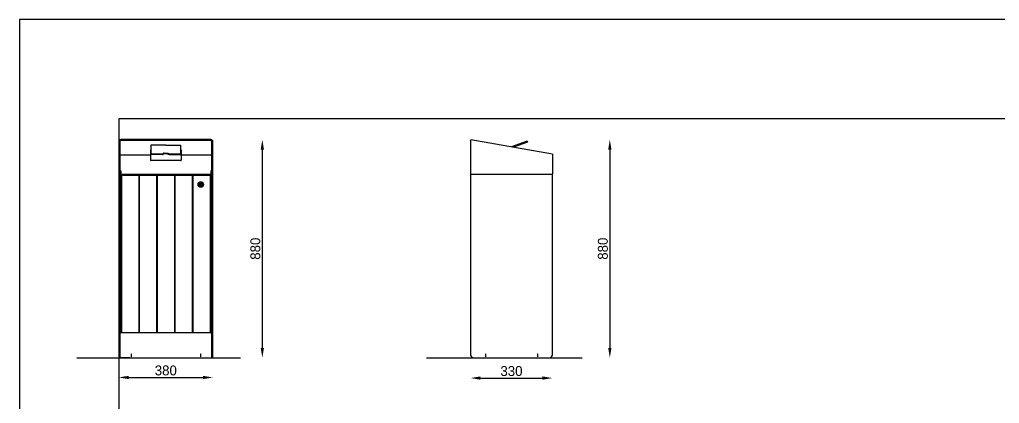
# Model space of a CAD drawing. Header units: millimetres. Extents: x 5064 to 11004, y 3085 to 7285.
# Drawn here: x 5064 to 9018, y 5737 to 7285 of the extents above; entities that cross this region are included whole.
import ezdxf

# ---------------------------------------------------------------- set-up
doc = ezdxf.new("R2010")
doc.units = ezdxf.units.MM
doc.header["$LTSCALE"] = 0.3
doc.linetypes.add('DashDot', pattern=[15, 9, -3, 0, -3])
doc.linetypes.add('INCONTINUOUS', pattern=[200000.001, 200000, -0.001])
doc.layers.add('KOTY', color=3, linetype='INCONTINUOUS')
doc.layers.add('Nekreslit', color=6, linetype='Continuous', plot=False)
doc.dimstyles.new('PROFI_CSN', dxfattribs={"dimscale": 0, "dimtxt": 3.5, "dimasz": 3, "dimexe": 1, "dimexo": 0, "dimgap": 1.5, "dimtad": 1, "dimlfac": -1, "dimdsep": 46, "dimtxsty": 'Standard', "dimcen": 0, "dimdle": 1, "dimclrd": 256, "dimclre": 256, "dimclrt": 256, "dimadec": 0, "dimazin": 0, "dimtfac": 0.6, "dimtmove": 0, "dimatfit": 1, "dimfxl": 1, "dimtolj": 1, "dimarcsym": 0})

# ---------------------------------------------------------------- blocks, each defined once
blk = doc.blocks.new('*D133')
at = {"layer": 'Defpoints', "color": 0, "transparency": 16777216}
for p in [(6884.3, 5932.9), (7214.3, 5932.9), (7214.3, 5839)]:
    blk.add_point(p, dxfattribs=at)
at = {"layer": 'KOTY', "color": 7, "lineweight": -2, "transparency": 16777216}
blk.add_line((6924.3, 5839), (7174.3, 5839), dxfattribs=at)
at = {"layer": 'KOTY', "color": 7, "transparency": 16777216}
for points in [[(6924.3, 5845.6), (6924.3, 5832.3), (6884.3, 5839)], [(7174.3, 5845.6), (7174.3, 5832.3), (7214.3, 5839)]]:
    blk.add_solid(points, dxfattribs=at)
at = {"layer": 'KOTY', "color": 7, "lineweight": 15, "transparency": 16777216, "insert": (7049.3, 5867), "char_height": 40, "attachment_point": 5}
blk.add_mtext('\\A1;330', dxfattribs=at)
blk = doc.blocks.new('*D161')
at = {"layer": 'Defpoints', "color": 0, "transparency": 16777216}
for p in [(5464.4, 5920.9), (5844.4, 5920.9), (5844.4, 5841.4)]:
    blk.add_point(p, dxfattribs=at)
at = {"layer": 'KOTY', "color": 7, "lineweight": -2, "transparency": 16777216}
blk.add_line((5504.4, 5841.4), (5804.4, 5841.4), dxfattribs=at)
at = {"layer": 'KOTY', "color": 7, "transparency": 16777216}
for points in [[(5504.4, 5848), (5504.4, 5834.7), (5464.4, 5841.4)], [(5804.4, 5848), (5804.4, 5834.7), (5844.4, 5841.4)]]:
    blk.add_solid(points, dxfattribs=at)
at = {"layer": 'KOTY', "color": 7, "lineweight": 15, "transparency": 16777216, "insert": (5654.4, 5869.4), "char_height": 40, "attachment_point": 5}
blk.add_mtext('\\A1;380', dxfattribs=at)
blk = doc.blocks.new('*D162')
at = {"layer": 'Defpoints', "color": 0, "transparency": 16777216}
for p in [(5836.4, 6800.9), (6044, 6800.9), (5956, 5920.9)]:
    blk.add_point(p, dxfattribs=at)
at = {"layer": 'KOTY', "color": 7, "lineweight": -2, "transparency": 16777216}
blk.add_line((6044, 5960.9), (6044, 6760.9), dxfattribs=at)
at = {"layer": 'KOTY', "color": 7, "transparency": 16777216}
for points in [[(6037.3, 6760.9), (6050.7, 6760.9), (6044, 6800.9)], [(6037.3, 5960.9), (6050.7, 5960.9), (6044, 5920.9)]]:
    blk.add_solid(points, dxfattribs=at)
at = {"layer": 'KOTY', "color": 7, "lineweight": 15, "transparency": 16777216, "insert": (6016, 6360.9), "char_height": 40, "attachment_point": 5, "rotation": 90}
blk.add_mtext('\\A1;880', dxfattribs=at)
blk = doc.blocks.new('*D164')
at = {"layer": 'Defpoints', "color": 0, "transparency": 16777216}
for p in [(6885, 6800.8), (7334.1, 5920.9), (7446.3, 5920.9)]:
    blk.add_point(p, dxfattribs=at)
at = {"layer": 'KOTY', "color": 7, "lineweight": -2, "transparency": 16777216}
blk.add_line((7446.3, 6760.8), (7446.3, 5960.9), dxfattribs=at)
at = {"layer": 'KOTY', "color": 7, "transparency": 16777216}
for points in [[(7439.6, 6760.8), (7452.9, 6760.8), (7446.3, 6800.8)], [(7439.6, 5960.9), (7452.9, 5960.9), (7446.3, 5920.9)]]:
    blk.add_solid(points, dxfattribs=at)
at = {"layer": 'KOTY', "color": 7, "lineweight": 15, "transparency": 16777216, "insert": (7418.3, 6360.9), "char_height": 40, "attachment_point": 5, "rotation": 90}
blk.add_mtext('\\A1;880', dxfattribs=at)

msp = doc.modelspace()

# ---------------------------------------------------------------- linework, layer by layer
for p, q in [((6884.3, 6796.8), (6885, 6800.8)), ((6884.3, 6796.8), (6884.3, 6662.9)), ((7214.3, 6742.7), (6885, 6800.8)), ((7112.8, 6794.7), (7049.7, 6771.8)), ((7114.2, 6791), (7057.6, 6770.4)), ((7112.8, 6794.7), (7114.2, 6791)), ((5592.4, 6759.8), (5592.4, 6718.5)), ((5641.4, 6742.8), (5594.4, 6742.8)), ((5641.4, 6740.8), (5594.4, 6740.8)), ((5644.4, 6745.3), (5644.4, 6741.8)), ((5647.4, 6746.3), (5661.4, 6746.3)), ((5661.4, 6744.3), (5647.4, 6744.3)), ((5664.4, 6745.3), (5664.4, 6741.8)), ((5667.4, 6742.8), (5714.4, 6742.8)), ((5667.4, 6740.8), (5714.4, 6740.8)), ((5716.4, 6759.8), (5716.4, 6718.5)), ((7214.3, 6742.7), (7214.3, 6662.9)), ((5714.4, 6716.5), (5594.4, 6716.5)), ((5464.4, 6660.9), (5468.4, 6660.9)), ((5475.4, 6657.9), (5475.4, 6020.9)), ((5498.4, 6660.9), (5502.4, 6660.9)), ((5545.4, 6657.9), (5545.4, 6020.9)), ((5547.4, 6657.9), (5547.4, 6020.9)), ((5617.4, 6657.9), (5617.4, 6020.9)), ((5619.4, 6657.9), (5619.4, 6020.9)), ((5689.4, 6657.9), (5689.4, 6020.9)), ((5691.4, 6657.9), (5691.4, 6020.9)), ((5761.4, 6657.9), (5761.4, 6020.9)), ((5763.4, 6657.9), (5763.4, 6020.9)), ((5833.4, 6657.9), (5833.4, 6020.9)), ((5844.4, 6660.9), (5840.4, 6660.9)), ((6884.3, 6658.9), (6884.3, 5932.9)), ((7212.3, 6660.9), (6886.3, 6660.9)), ((7214.3, 5932.9), (7214.3, 6658.9)), ((5468.4, 6564.9), (5472.4, 6564.9)), ((5840.4, 6564.9), (5836.4, 6564.9)), ((5468.4, 6556.9), (5472.4, 6556.9)), ((5840.4, 6556.9), (5836.4, 6556.9)), ((5468.4, 6084.9), (5472.4, 6084.9)), ((5468.4, 6076.9), (5472.4, 6076.9)), ((5840.4, 6084.9), (5836.4, 6084.9)), ((5840.4, 6076.9), (5836.4, 6076.9)), ((5472.4, 6020.9), (5468.4, 6020.9)), ((5836.4, 6020.9), (5840.4, 6020.9)), ((5509.9, 5920.9), (5469.9, 5920.9)), ((6836.3, 5920.9), (6876.3, 5920.9)), ((6896.3, 5920.9), (7202.3, 5920.9))]:
    msp.add_line(p, q)
at = {"color": 0, "linetype": 'DashDot', "ltscale": 0.1}
for p, q in [((5514.4, 5937.9), (5514.4, 5917.9)), ((5794.4, 5937.9), (5794.4, 5917.9)), ((6944.3, 5937.9), (6944.3, 5917.9)), ((7154.3, 5937.9), (7154.3, 5917.9))]:
    msp.add_line(p, q, dxfattribs=at)
at = {"color": 7, "linetype": 'Continuous'}
for p, q in [((5295.4, 5920.9), (5956, 5920.9)), ((6705.8, 5920.9), (7334.1, 5920.9))]:
    msp.add_line(p, q, dxfattribs=at)
at = {"lineweight": 15}
msp.add_line((6836.3, 5920.9), (6886.3, 5920.9), dxfattribs=at)
for points in [[(5464.4, 5920.9), (5844.4, 5920.9), (5844.4, 6792.9, 0.414214), (5836.4, 6800.9), (5472.4, 6800.9, 0.414214), (5464.4, 6792.9)], [(5468.4, 5920.9), (5840.4, 5920.9), (5840.4, 6792.9, 0.414214), (5836.4, 6796.9), (5472.4, 6796.9, 0.414214), (5468.4, 6792.9)]]:
    msp.add_lwpolyline(points, format="xyb", close=True)
for points in [[(5654.4, 6778.2), (5594.4, 6778.2), (5594.4, 6742.8), (5641.4, 6742.8)], [(5654.4, 6778.2), (5714.4, 6778.2), (5714.4, 6742.8), (5667.4, 6742.8)], [(5472.4, 6020.9), (5472.4, 6660.9), (5836.4, 6660.9), (5836.4, 6020.9), (5472.4, 6020.9)], [(5468.4, 6620.9), (5468.4, 6616.9)]]:
    msp.add_lwpolyline(points)
msp.add_lwpolyline([(5592.4, 6738.7), (5472.4, 6738.7, 0.414214), (5468.4, 6734.7), (5468.4, 5920.9), (5840.4, 5920.9), (5840.4, 6734.7, 0.414214), (5836.4, 6738.7), (5716.4, 6738.7)], format="xyb")
for points in [[(5472.4, 6630.9), (5468.4, 6630.9), (5468.4, 6674.9), (5472.4, 6674.9)], [(5472.4, 6657.9), (5836.4, 6657.9), (5836.4, 6660.9), (5472.4, 6660.9)], [(5836.4, 6630.9), (5840.4, 6630.9), (5840.4, 6674.9), (5836.4, 6674.9)], [(5794.4, 6615.9), (5796.4, 6615.9), (5796.4, 6623.9), (5794.4, 6623.9)]]:
    msp.add_lwpolyline(points, close=True)
for radius in [11, 8, 6]:
    msp.add_circle((5795.4, 6619.9), radius)
for centre, radius, start, end in [((5594.4, 6742.8), 2, 180, 270), ((5714.4, 6742.8), 2, 270, 0), ((5594.4, 6718.5), 2, 180, 270), ((5714.4, 6718.5), 2, 270, 0), ((6886.3, 6662.9), 2, 180, 270), ((6886.3, 6658.9), 2, 90, 180), ((7212.3, 6662.9), 2, 270, 0), ((7212.3, 6658.9), 2, 0, 90), ((6896.3, 5932.9), 12, 180, 270), ((7202.3, 5932.9), 12, 270, 0)]:
    msp.add_arc(centre, radius, start, end)
for centre, major_axis in [((5641.4, 6743.8), (3, 0)), ((5641.4, 6741.8), (3, 0)), ((5647.4, 6745.3), (-3, 0)), ((5647.4, 6743.3), (-3, 0))]:
    msp.add_ellipse(centre, major_axis=major_axis, ratio=0.333333, start_param=4.712389, end_param=6.283185)
at = {"extrusion": (0, 0, -1)}
for centre, major_axis in [((5661.4, 6745.3), (3, 0)), ((5661.4, 6743.3), (3, 0)), ((5667.4, 6743.8), (-3, 0)), ((5667.4, 6741.8), (-3, 0))]:
    msp.add_ellipse(centre, major_axis=major_axis, ratio=0.333333, start_param=4.712389, end_param=6.283185, dxfattribs=at)
at = {"layer": 'Nekreslit'}
for points in [[(5064.4, 3085.3), (11004.4, 3085.3), (11004.4, 7285.3), (5064.4, 7285.3)], [(5464.4, 3285.3), (9504.4, 3285.3), (9504.4, 6885.3), (5464.4, 6885.3)]]:
    msp.add_lwpolyline(points, close=True, dxfattribs=at)

# ---------------------------------------------------------------- dimensions: what is measured, and where the dimension line sits
at = {"layer": 'KOTY', "lineweight": 15}
dim = msp.add_linear_dim(base=(6044, 6800.9), p1=(5956, 5920.9), p2=(5836.4, 6800.9), angle=90, dimstyle='PROFI_CSN', override={"dimscale": 1, "dimtxt": 40, "dimasz": 40, "dimgap": 8, "dimdec": 0, "dimlfac": 1, "dimrnd": 10, "dimse1": 1, "dimse2": 1, "dimclrd": 7, "dimclre": 3, "dimclrt": 7, "dimtdec": 0}, dxfattribs=at)
dim.commit()
dim.dimension.update_dxf_attribs({"geometry": '*D162', "text_midpoint": (6044, 6360.9), "dimtype": 160})
dim = msp.add_linear_dim(base=(7446.3, 5920.9), p1=(6885, 6800.8), p2=(7334.1, 5920.9), angle=90, dimstyle='PROFI_CSN', override={"dimscale": 1, "dimtxt": 40, "dimasz": 40, "dimgap": 8, "dimdec": 0, "dimlfac": 1, "dimrnd": 10, "dimse1": 1, "dimse2": 1, "dimclrd": 7, "dimclre": 3, "dimclrt": 7, "dimtdec": 0}, dxfattribs=at)
dim.commit()
dim.dimension.update_dxf_attribs({"geometry": '*D164', "text_midpoint": (7418.3, 6360.9)})
for base, p1, p2, picture, middle in [((7214.3, 5839), (6884.3, 5932.9), (7214.3, 5932.9), '*D133', (7049.3, 5867)), ((5844.4, 5841.4), (5464.4, 5920.9), (5844.4, 5920.9), '*D161', (5654.4, 5869.4))]:
    dim = msp.add_linear_dim(base=base, p1=p1, p2=p2, dimstyle='PROFI_CSN', override={"dimscale": 1, "dimtxt": 40, "dimasz": 40, "dimgap": 8, "dimdec": 0, "dimlfac": 1, "dimrnd": 10, "dimse1": 1, "dimse2": 1, "dimclrd": 7, "dimclre": 3, "dimclrt": 7, "dimtdec": 0}, dxfattribs=at)
    dim.commit()
    dim.dimension.update_dxf_attribs({"geometry": picture, "text_midpoint": middle})

doc.saveas('drawing.dxf')
